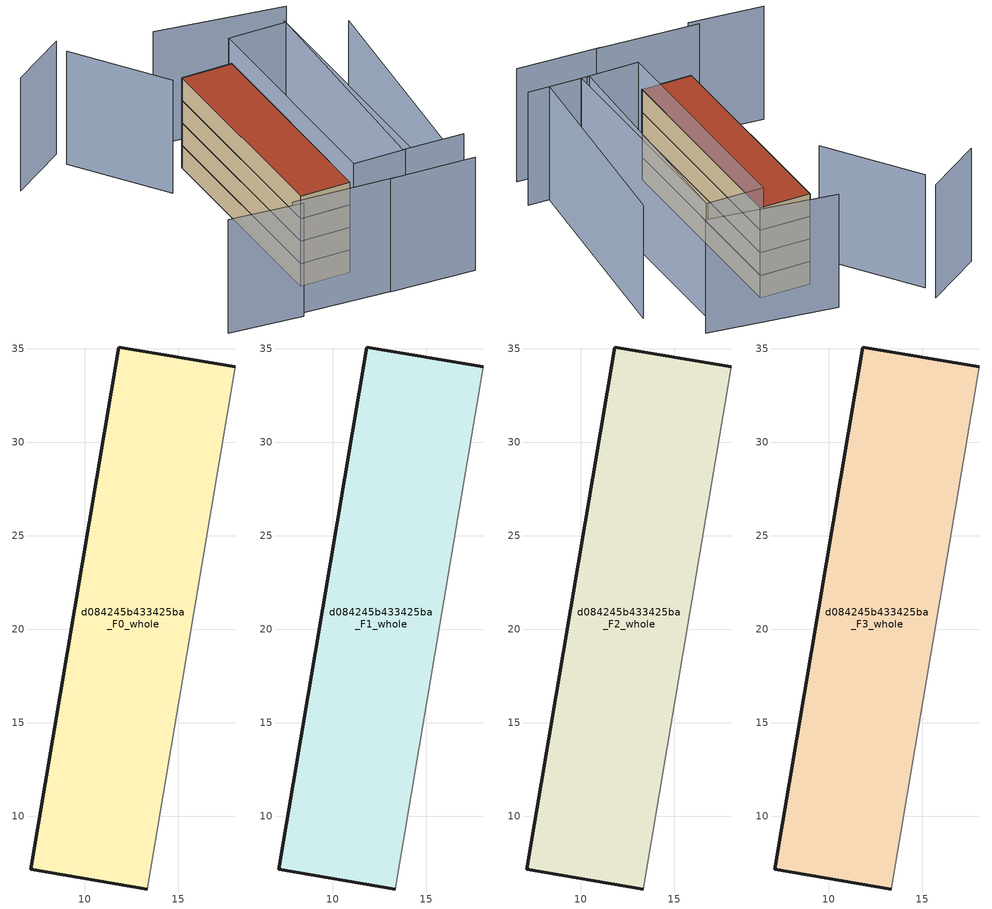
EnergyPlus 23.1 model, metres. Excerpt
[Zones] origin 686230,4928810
d084245b433425ba_F0_whole
 floor ground (EU_floor_Construction): 13.34,6.11 18.05,34.04 11.82,35.09 7.11,7.16 z0
 wall outside (EU_wall_Construction): 13.34,6.11 7.11,7.16 11.82,35.09 18.05,34.04 z0:3
 wall adiabatic (EU_wall_Construction): 18.05,34.04 13.34,6.11 z0:3
d084245b433425ba_F1_whole
 floor to d084245b433425ba_F0_whole (EU_floor_Construction): 13.34,6.11 18.04,34.04 11.82,35.09 7.11,7.16 z3
 wall outside (EU_wall_Construction): 13.34,6.11 7.11,7.16 11.82,35.09 18.05,34.04 z3:6
 wall adiabatic (EU_wall_Construction): 18.05,34.04 13.34,6.11 z3:6
d084245b433425ba_F2_whole
 floor to d084245b433425ba_F1_whole (EU_floor_Construction): 13.34,6.11 18.04,34.04 11.82,35.09 7.11,7.16 z6
 wall outside (EU_wall_Construction): 13.34,6.11 7.11,7.16 11.82,35.09 18.05,34.04 z6:9
 wall adiabatic (EU_wall_Construction): 18.05,34.04 13.34,6.11 z6:9
d084245b433425ba_F3_whole
 floor to d084245b433425ba_F2_whole (EU_floor_Construction): 13.34,6.11 18.04,34.04 11.82,35.09 7.11,7.16 z9
 wall outside (EU_wall_Construction): 13.34,6.11 7.11,7.16 11.82,35.09 18.05,34.04 z9:12
 wall adiabatic (EU_wall_Construction): 18.05,34.04 13.34,6.11 z9:12
 roof outside (EU_roof_Construction): 18.05,34.04 13.34,6.11 7.11,7.16 11.82,35.09 z12
shading: -5.32,4.39 3.53,1.98 / 14.48,0.13 24.72,-2.1 / 2.77,2.94 15.07,0 / 24.19,3.29 31.09,29.38 / 2.06,43.65 7.71,31.49 / 2.38,46.01 -5.42,42.37 / 26.71,2.6 19.23,4.13 / 19.23,4.13 25.34,33.83 / 27.38,36.12 12.22,40.92 / 18.15,34.68 25.27,33.47 / 25.27,33.47 20.25,3.95 / 20.25,3.95 13.13,5.16 / 13.13,5.16 18.15,34.68 z0:15
[Building]
EU S2 Campaign: North Axis=0; Terrain=City; Solar Distribution=FullExterior
[Site:Location]
Bologna: Latitude=44.5; Longitude=11.25; Time Zone=1; Elevation=37
[SizingPeriod:WeatherFileDays]
AnnualSizingPeriod: Begin Month=1; Begin Day of Month=1; End Month=12; End Day of Month=31; Day of Week for Start Day=Monday; Use Weather File Daylight Saving Period=No; Use Weather File Rain and Snow Indicators=No
[MATERIAL]
EU_InternalMass_Material: Roughness=MediumRough; Thickness=0.1; Conductivity=1; Density=1800; Specific Heat=900; Thermal Absorptance=0.9; Solar Absorptance=0.7; Visible Absorptance=0.7
[MATERIAL:NOMASS] Roughness=MediumRough; Thermal Absorptance=0.9; Solar Absorptance=0.7; Visible Absorptance=0.7
Name | Thermal Resistance
EU_wall_NoMass | 0.937881
EU_roof_NoMass | 0.548572
EU_floor_NoMass | 0.71348
[CONSTRUCTION]
EU_wall_Construction: EU_wall_NoMass
EU_roof_Construction: EU_roof_NoMass
EU_floor_Construction: EU_floor_NoMass
EU_InternalMass_Construction: EU_InternalMass_Material
[ZONE] Type=1; Multiplier=1; Ceiling Height=autocalculate; Volume=536.425; Floor Area=autocalculate; Part of Total Floor Area=Yes
d084245b433425ba_F0_whole; d084245b433425ba_F1_whole; d084245b433425ba_F2_whole; d084245b433425ba_F3_whole
[INTERNALMASS] Construction=EU_InternalMass_Construction; Surface Area=178.808
Name | Zone or ZoneList
d084245b433425ba_F0_whole_EU_InternalMass | d084245b433425ba_F0_whole
d084245b433425ba_F1_whole_EU_InternalMass | d084245b433425ba_F1_whole
d084245b433425ba_F2_whole_EU_InternalMass | d084245b433425ba_F2_whole
d084245b433425ba_F3_whole_EU_InternalMass | d084245b433425ba_F3_whole
[OTHEREQUIPMENT] Fuel Type=Electricity; Design Level Calculation Method=Watts/Area; Power per Zone Floor Area=1; Fraction Latent=0; Fraction Radiant=0; Fraction Lost=0; Carbon Dioxide Generation Rate=0; EndUse Subcategory=EU_Step8_InternalGains
Name | Zone or ZoneList or Space or SpaceList | Schedule
EU_Step8_InternalGain_d084245b433425ba_F0_whole_f000 | d084245b433425ba_F0_whole | EU_Step8_GainSchedule_d084245b433425ba_F0_whole_f000
EU_Step8_InternalGain_d084245b433425ba_F1_whole_f000 | d084245b433425ba_F1_whole | EU_Step8_GainSchedule_d084245b433425ba_F1_whole_f000
EU_Step8_InternalGain_d084245b433425ba_F2_whole_f000 | d084245b433425ba_F2_whole | EU_Step8_GainSchedule_d084245b433425ba_F2_whole_f000
EU_Step8_InternalGain_d084245b433425ba_F3_whole_f000 | d084245b433425ba_F3_whole | EU_Step8_GainSchedule_d084245b433425ba_F3_whole_f000
[ZONEVENTILATION:DESIGNFLOWRATE] Schedule=EU_AlwaysOn; Design Flow Rate Calculation Method=AirChanges/Hour; Air Changes per Hour=0.687892; Ventilation Type=Natural; Fan Pressure Rise=0; Fan Total Efficiency=1; Constant Term Coefficient=1; Temperature Term Coefficient=0; Velocity Term Coefficient=0; Velocity Squared Term Coefficient=0; Minimum Indoor Temperature=-100; Maximum Indoor Temperature=100; Delta Temperature=-100; Minimum Outdoor Temperature=-100; Maximum Outdoor Temperature=100; Maximum Wind Speed=40
Name | Zone or ZoneList or Space or SpaceList
EU_ConstantAir_d084245b433425ba_F0_whole | d084245b433425ba_F0_whole
EU_ConstantAir_d084245b433425ba_F1_whole | d084245b433425ba_F1_whole
EU_ConstantAir_d084245b433425ba_F2_whole | d084245b433425ba_F2_whole
EU_ConstantAir_d084245b433425ba_F3_whole | d084245b433425ba_F3_whole
[HVACTEMPLATE:THERMOSTAT] Constant Heating Setpoint=20; Constant Cooling Setpoint=50
EU_HeatOnly_d084245b433425ba_F0_whole; EU_HeatOnly_d084245b433425ba_F1_whole; EU_HeatOnly_d084245b433425ba_F2_whole; EU_HeatOnly_d084245b433425ba_F3_whole
[HVACTEMPLATE:ZONE:IDEALLOADSAIRSYSTEM] System Availability Schedule=EU_AlwaysOn; Maximum Heating Supply Air Temperature=50; Minimum Cooling Supply Air Temperature=13; Maximum Heating Supply Air Humidity Ratio=0.0156; Minimum Cooling Supply Air Humidity Ratio=0.0077; Heating Limit=NoLimit; Cooling Limit=NoLimit; Heating Availability Schedule=EU_AlwaysOn; Cooling Availability Schedule=EU_CoolingOff; Dehumidification Control Type=ConstantSensibleHeatRatio; Cooling Sensible Heat Ratio=0.7; Dehumidification Setpoint=60; Humidification Control Type=None; Humidification Setpoint=30; Outdoor Air Method=None; Outdoor Air Flow Rate per Person=0.00944; Outdoor Air Flow Rate per Zone Floor Area=0; Outdoor Air Flow Rate per Zone=0; Demand Controlled Ventilation Type=None; Outdoor Air Economizer Type=NoEconomizer; Heat Recovery Type=None; Sensible Heat Recovery Effectiveness=0.7; Latent Heat Recovery Effectiveness=0.65
Name | Template Thermostat
d084245b433425ba_F0_whole | EU_HeatOnly_d084245b433425ba_F0_whole
d084245b433425ba_F1_whole | EU_HeatOnly_d084245b433425ba_F1_whole
d084245b433425ba_F2_whole | EU_HeatOnly_d084245b433425ba_F2_whole
d084245b433425ba_F3_whole | EU_HeatOnly_d084245b433425ba_F3_whole
[SIZING:ZONE] Zone Cooling Design Supply Air Temperature Input Method=SupplyAirTemperature; Zone Cooling Design Supply Air Temperature=13; Zone Heating Design Supply Air Temperature Input Method=SupplyAirTemperature; Zone Heating Design Supply Air Temperature=50; Zone Cooling Design Supply Air Humidity Ratio=0.008; Zone Heating Design Supply Air Humidity Ratio=0.008; Cooling Design Air Flow Method=DesignDay; Cooling Design Air Flow Rate=0; Cooling Minimum Air Flow per Zone Floor Area=0.000762; Cooling Minimum Air Flow=0; Cooling Minimum Air Flow Fraction=0.2; Heating Design Air Flow Method=DesignDay; Heating Design Air Flow Rate=0; Heating Maximum Air Flow per Zone Floor Area=0.002032; Heating Maximum Air Flow=0.141576; Heating Maximum Air Flow Fraction=0.3; Account for Dedicated Outdoor Air System=No; Dedicated Outdoor Air System Control Strategy=NeutralSupplyAir; Dedicated Outdoor Air Low Setpoint Temperature for Design=autosize; Dedicated Outdoor Air High Setpoint Temperature for Design=autosize; Zone Load Sizing Method=Sensible Load Only No Latent Load; Zone Latent Cooling Design Supply Air Humidity Ratio Input Method=HumidityRatioDifference; Zone Cooling Design Supply Air Humidity Ratio Difference=0.005; Zone Latent Heating Design Supply Air Humidity Ratio Input Method=HumidityRatioDifference; Zone Humidification Design Supply Air Humidity Ratio Difference=0.005
d084245b433425ba_F0_whole; d084245b433425ba_F1_whole; d084245b433425ba_F2_whole; d084245b433425ba_F3_whole
[SCHEDULE:CONSTANT]
Name | Hourly Value
EU_AlwaysOn | 1
EU_CoolingOff | 0
[SCHEDULE:FILE] Column Number=1; Rows to Skip at Top=0; Number of Hours of Data=8760; Column Separator=Comma; Interpolate to Timestep=No; Minutes per Item=60; Adjust Schedule for Daylight Savings=Yes
Name | File
EU_Step8_GainSchedule_d084245b433425ba_F0_whole_f000 | ../../schedules/d084245b433425ba/d084245b433425ba_F0_whole_f000_gain.csv
EU_Step8_GainSchedule_d084245b433425ba_F1_whole_f000 | ../../schedules/d084245b433425ba/d084245b433425ba_F1_whole_f000_gain.csv
EU_Step8_GainSchedule_d084245b433425ba_F2_whole_f000 | ../../schedules/d084245b433425ba/d084245b433425ba_F2_whole_f000_gain.csv
EU_Step8_GainSchedule_d084245b433425ba_F3_whole_f000 | ../../schedules/d084245b433425ba/d084245b433425ba_F3_whole_f000_gain.csv
